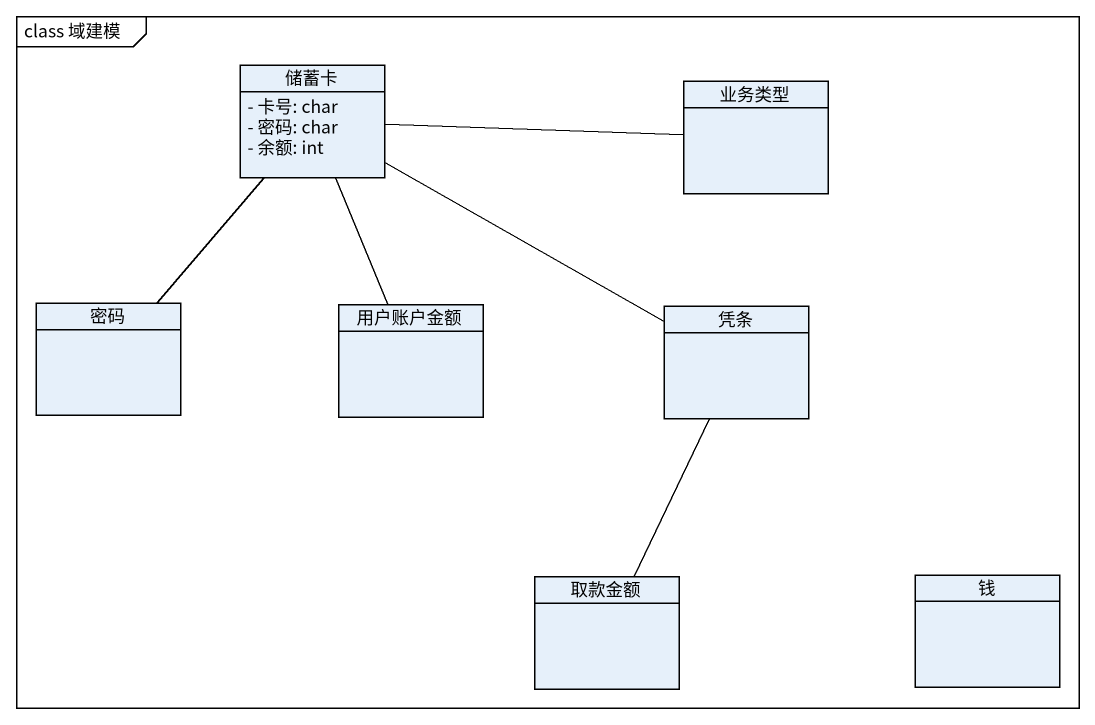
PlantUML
@startuml
mainframe class 域建模
hide circle
hide empty members
skinparam classAttributeIconSize 0
class 储蓄卡 {
  - 卡号: char
  - 密码: char
  - 余额: int
}
class 业务类型
class 密码
class 用户账户金额
class 凭条
class 取款金额
class 钱
业务类型 -left- 储蓄卡
密码 -up- 储蓄卡
用户账户金额 -up- 储蓄卡
凭条 -left- 储蓄卡
取款金额 -up- 凭条
@enduml
